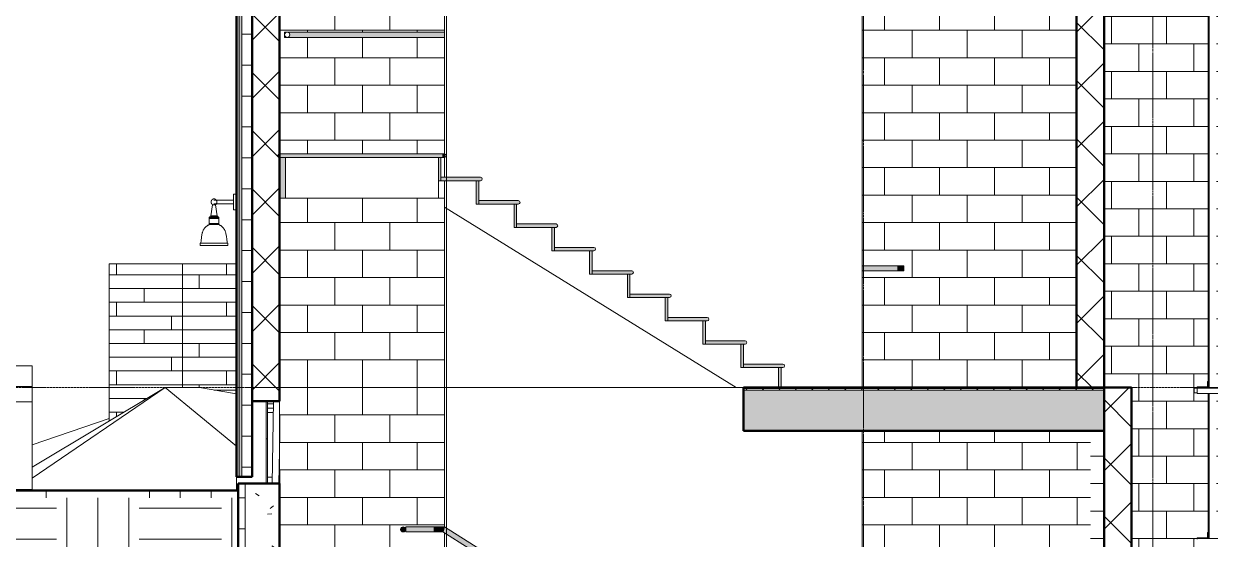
# Model space of a CAD drawing. Header units: inches. Extents: x 9661 to 15313, y -337 to 660.
# Drawn here: x 13226.1 to 13571.5, y -44.2 to 105.9 of the extents above; entities that cross this region are included whole.
import ezdxf

# ---------------------------------------------------------------- set-up
doc = ezdxf.new("R2010")
doc.units = ezdxf.units.IN
doc.header["$MEASUREMENT"] = 0
doc.linetypes.add('Dash Dot 3_16_', pattern=[0.3125, 0.1875, -0.0625, 0, -0.0625])
doc.linetypes.add('Grid Line 1_2_', pattern=[0.875, 0.5, -0.125, 0.125, -0.125])
for name, color, linetype, lineweight in [('0-4', 130, 'Continuous', 5), ('0-6', 250, 'Continuous', 50), ('A-ANNO-SYMB-1', 150, 'Dash Dot 3_16_', 9), ('A-DOOR-6', 135, 'Continuous', 13), ('A-FLOR-1', 135, 'Continuous', 13), ('A-FLOR-6', 31, 'Continuous', 5), ('A-FLOR-7', 250, 'Continuous', 50), ('A-FLOR-HRAL-1', 9, 'Continuous', 9), ('A-FLOR-HRAL-2', 7, 'Continuous', 9), ('A-FLOR-LEVL-1', 51, 'Grid Line 1_2_', 9), ('A-FLOR-MCUT-1', 10, 'Continuous', 13), ('A-FLOR-PATT-2', 55, 'Continuous', 9), ('A-GENM-1', 55, 'Continuous', 9), ('A-WALL', 113, 'Continuous', 13), ('A-WALL-2', 135, 'Continuous', 13), ('A-WALL-4', 8, 'Continuous', 5), ('A-WALL-6', 31, 'Continuous', 5), ('A-WALL-8', 113, 'Continuous', 50), ('A-WALL-9', 250, 'Continuous', 50), ('A-WALL-PATT-3', 45, 'Continuous', 9), ('A-WALL-PATT-4', 55, 'Continuous', 9), ('A-WALL-PATT-5', 111, 'Continuous', 9), ('C-TOPO', 7, 'Continuous', 9), ('C-TOPO-1', 7, 'Continuous', 50), ('C-TOPO-2', 55, 'Continuous', 9), ('E-LITE-EQPM-1', 55, 'Continuous', 9), ('G-ANNO-SYMB-1', 111, 'Continuous', 9), ('I-WALL-2', 135, 'Continuous', 13), ('S-FNDN-5', 32, 'Continuous', 50), ('S-STRS-2', 31, 'Continuous', 5), ('S-STRS-3', 7, 'Continuous', 9)]:
    doc.layers.add(name, color=color, linetype=linetype, lineweight=lineweight)
pattern_1 = [(45, (-3012.324, 138.832), (-8.48528, 8.48528), []), (135, (-3012.324, 138.832), (-8.48528, -8.48528), [])]
pattern_2 = [(0, (13253.1676, 0.8), (0, 4), []), (90, (13253.168, 0.8), (-8, 8), [4, -28]), (90, (13269.168, 4.8), (-8, 8), [4, -28])]
pattern_3 = [(0, (14107.568, 138.832), (0, 9), []), (90, (14107.568, 138.832), (-9, 6e-16), [])]

# ---------------------------------------------------------------- blocks, each defined once
blk = doc.blocks.new('CTR  - Topography_rvt-2-BUILDING SECTION - NORTH_SOUTH AT ELEVATOR AND COURTYARD - LOOKING EAST')
at = {"layer": 'C-TOPO'}
h = blk.add_hatch(dxfattribs=at)
h.set_pattern_fill('FP_49', color=256, style=0, pattern_type=2)
h.set_pattern_definition([(0, (-3012.324, 138.832), (24, 24), [24, -24]), (0, (-3012.324, 147.832), (24, 24), [24, -24]), (0, (-3012.324, 156.832), (24, 24), [24, -24]), (90, (-3009.324, 159.832), (-24, 24), [24, -24]), (90, (-3000.324, 159.832), (-24, 24), [24, -24]), (90, (-2991.324, 159.832), (-24, 24), [24, -24])])
h.paths.add_polyline_path([(-3825.32, -206.55), (-3825.32, -170), (-3837.32, -170), (-3837.32, -158), (-3831.32, -158), (-3831.32, -30), (-4004.23, -30), (-4004.23, -206.55), (-3827.09, -206.55)], flags=0)
at = {"layer": 'C-TOPO-1'}
for p, q in [((-3890.65, -30), (-3909.99, -30)), ((-3884.71, -30), (-3890.65, -30)), ((-3880.85, -30), (-3884.71, -30)), ((-3831.32, -30), (-3880.85, -30))]:
    blk.add_line(p, q, dxfattribs=at)
at = {"layer": 'C-TOPO-2'}
for p, q in [((-3891.31, -26.38), (-3852.62, 0)), ((-3852.62, 0), (-3891.3, -23.16)), ((-3842.65, 0), (-3852.62, 0)), ((-3831.82, -17.1), (-3852.62, 0)), ((-3842.73, 0), (-3842.65, 0)), ((-3842.65, 0), (-3842.72, -0.04)), ((-3831.82, -1.88), (-3842.65, 0)), ((-3891.31, -16.7), (-3868.85, -8.99)), ((-3890.65, -30), (-3909.99, -30)), ((-3884.71, -30), (-3890.65, -30)), ((-3880.85, -30), (-3884.71, -30)), ((-3880.85, -30), (-3831.32, -30))]:
    blk.add_line(p, q, dxfattribs=at)
blk = doc.blocks.new('Railing - Railing-2233720-BUILDING SECTION - NORTH_SOUTH AT ELEVATOR AND COURTYARD - LOOKING EAST')
at = {"layer": 'A-FLOR-HRAL-1'}
h = blk.add_hatch(color=256, dxfattribs=at)
h.paths.add_polyline_path([(-3817.07, 103.43), (-3817.82, 103.41), (-3817.78, 102.92), (-3817.72, 103.06), (-3817.6, 103.21), (-3817.45, 103.33), (-3817.27, 103.41)], flags=0)
h.paths.add_polyline_path([(-3816.32, 102.68), (-3771.32, 102.68), (-3771.32, 103.43), (-3816.88, 103.41), (-3816.7, 103.33), (-3816.54, 103.21), (-3816.37, 102.92), (-3816.35, 102.88), (-3816.32, 102.69)], flags=0)
h = blk.add_hatch(color=256, dxfattribs=at)
h.paths.add_polyline_path([(-3817.07, 101.93), (-3771.32, 101.96), (-3771.32, 102.68), (-3816.32, 102.68), (-3816.35, 102.49), (-3816.42, 102.31), (-3816.54, 102.15), (-3816.7, 102.03), (-3816.88, 101.96), (-3817.07, 101.93)], flags=0)
h.paths.add_polyline_path([(-3817.07, 101.93), (-3817.08, 101.93), (-3817.72, 101.93)], flags=0)
h.paths.add_polyline_path([(-3817.82, 101.93), (-3817.27, 101.96), (-3817.45, 102.04), (-3817.6, 102.15), (-3817.72, 102.31), (-3817.8, 102.49), (-3817.82, 102.49), (-3817.82, 101.96)], flags=0)
at = {"layer": 'A-FLOR-HRAL-2'}
for p, q in [((-3771.32, 103.43), (-3817.82, 103.43)), ((-3817.82, 102.68), (-3817.82, 103.43)), ((-3817.82, 101.93), (-3817.82, 102.68)), ((-3817.82, 101.93), (-3771.32, 101.93))]:
    blk.add_line(p, q, dxfattribs=at)
for start, end in [(360, 180), (180, 360)]:
    blk.add_arc((-3817.07, 102.68), 0.75, start, end, dxfattribs=at)
blk = doc.blocks.new('Railing - Railing-2233727-BUILDING SECTION - NORTH_SOUTH AT ELEVATOR AND COURTYARD - LOOKING EAST')
at = {"layer": 'A-FLOR-HRAL-1'}
for points in [[(-3648.88, 34.68), (-3639.32, 34.68), (-3639.32, 35.43), (-3649.7, 35.41), (-3649.7, 34.68)], [(-3649.7, 33.93), (-3639.32, 33.96), (-3639.32, 34.68), (-3649.7, 34.68), (-3649.7, 33.93)], [(-3773.57, -42.07), (-3773.23, -41.98), (-3773.07, -41.87), (-3772.94, -41.72), (-3772.86, -41.54), (-3772.83, -41.35), (-3772.85, -41.15), (-3772.91, -40.97), (-3773.02, -40.81), (-3773.17, -40.69), (-3773.35, -40.61), (-3773.54, -40.57), (-3773.73, -40.59), (-3773.92, -40.66), (-3773.99, -40.7), (-3774.13, -40.83), (-3774.24, -40.99), (-3774.31, -41.18), (-3774.32, -41.37), (-3774.28, -41.56), (-3774.19, -41.73), (-3774.06, -41.88), (-3773.8, -42.03), (-3773.61, -42.06)], [(-3771.69, -41.32), (-3771.54, -41.32), (-3771.35, -40.57), (-3772.82, -40.6), (-3772.82, -41.32), (-3771.73, -41.32)], [(-3772.82, -42.07), (-3771.75, -42.04), (-3771.54, -41.32), (-3772.82, -41.35), (-3772.82, -42.06)], [(-3651.07, -117.87), (-3651.07, -116.98), (-3771.54, -41.32), (-3771.73, -42.08), (-3651.12, -117.84)], [(-3651.07, -116.98), (-3651.07, -116.1), (-3771.33, -40.59), (-3771.54, -41.32), (-3651.14, -116.94)], [(-3650.32, -118.07), (-3650.13, -118.04), (-3649.82, -117.87), (-3649.7, -117.72), (-3649.67, -117.69), (-3649.6, -117.51), (-3649.57, -117.32), (-3649.6, -117.12), (-3649.7, -116.91), (-3649.84, -116.75), (-3649.95, -116.67), (-3650.13, -116.59), (-3650.32, -116.57), (-3650.52, -116.59), (-3650.81, -116.75), (-3650.91, -116.86), (-3650.99, -116.98), (-3651.06, -117.21), (-3651.06, -117.43), (-3650.99, -117.66), (-3650.93, -117.75), (-3650.83, -117.87), (-3650.7, -117.97), (-3650.52, -118.04)]]:
    blk.add_hatch(color=256, dxfattribs=at).paths.add_polyline_path(points, flags=0)
h = blk.add_hatch(color=256, dxfattribs=at)
h.paths.add_polyline_path([(-3774.32, -41.32), (-3774.24, -40.99), (-3774.13, -40.83), (-3773.99, -40.7), (-3773.81, -40.61), (-3773.61, -40.57), (-3773.83, -40.57), (-3774.32, -40.59), (-3774.32, -41.18)], flags=0)
h.paths.add_polyline_path([(-3772.82, -41.32), (-3772.82, -40.57), (-3773.35, -40.61), (-3773.11, -40.74), (-3772.98, -40.87), (-3772.88, -41.04), (-3772.84, -41.23)], flags=0)
h = blk.add_hatch(color=256, dxfattribs=at)
h.paths.add_polyline_path([(-3773.57, -42.07), (-3772.82, -42.04), (-3772.86, -41.54), (-3773, -41.78), (-3773.14, -41.92), (-3773.33, -42.02), (-3773.53, -42.06)], flags=0)
h.paths.add_polyline_path([(-3773.57, -42.07), (-3773.9, -41.99), (-3774.06, -41.88), (-3774.19, -41.73), (-3774.28, -41.56), (-3774.32, -41.37), (-3774.32, -41.61), (-3774.32, -42.07), (-3773.73, -42.07)], flags=0)
at = {"layer": 'A-FLOR-HRAL-2'}
for p, q in [((-3639.32, 35.43), (-3649.7, 35.43)), ((-3639.32, 35.43), (-3639.32, 34.68)), ((-3639.32, 34.68), (-3639.32, 33.93)), ((-3649.7, 33.93), (-3639.32, 33.93)), ((-3772.82, -40.57), (-3774.32, -40.57)), ((-3774.32, -41.32), (-3774.32, -40.57)), ((-3774.32, -42.07), (-3774.32, -41.32)), ((-3771.32, -40.57), (-3772.82, -40.57)), ((-3772.82, -41.32), (-3772.82, -40.57)), ((-3772.82, -42.07), (-3772.82, -41.32)), ((-3651.07, -116.1), (-3771.32, -40.57)), ((-3774.32, -42.07), (-3772.82, -42.07)), ((-3772.82, -42.07), (-3771.76, -42.07)), ((-3771.76, -42.07), (-3651.07, -117.87))]:
    blk.add_line(p, q, dxfattribs=at)
at = {"layer": 'A-FLOR-HRAL-2', "flags": 128}
for points in [[(-3651.07, -116.1), (-3651.07, -116.13), (-3651.07, -116.21), (-3651.07, -116.35), (-3651.07, -116.54), (-3651.07, -116.75), (-3651.07, -116.98)], [(-3651.07, -116.98), (-3651.07, -117.21), (-3651.07, -117.42), (-3651.07, -117.61), (-3651.07, -117.75), (-3651.07, -117.84), (-3651.07, -117.87)]]:
    blk.add_lwpolyline(points, dxfattribs=at)
at = {"layer": 'A-FLOR-HRAL-2'}
for centre, start, end in [((-3773.57, -41.32), 0, 180), ((-3773.57, -41.32), 180, 0), ((-3650.32, -117.32), 0, 180), ((-3650.32, -117.32), 180, 0)]:
    blk.add_arc(centre, 0.75, start, end, dxfattribs=at)
blk.add_open_spline([(-3771.54, -41.32), (-3771.56, -41.38), (-3771.6, -41.51), (-3771.65, -41.7), (-3771.69, -41.85), (-3771.73, -41.97), (-3771.75, -42.05), (-3771.76, -42.07), (-3771.76, -42.07)], degree=3, dxfattribs=at)
blk.add_open_spline([(-3771.32, -40.57), (-3771.32, -40.57), (-3771.34, -40.62), (-3771.39, -40.78), (-3771.43, -40.94), (-3771.48, -41.12), (-3771.52, -41.25), (-3771.54, -41.32)], degree=3, knots=[0.5, 0.5, 0.5, 0.5, 0.6666667, 0.75, 0.8333333, 0.9166667, 1, 1, 1, 1], dxfattribs=at)
blk = doc.blocks.new('Railing - Railing-2233728-BUILDING SECTION - NORTH_SOUTH AT ELEVATOR AND COURTYARD - LOOKING EAST')
at = {"layer": 'A-FLOR-HRAL-1'}
for points in [[(-3637.57, 34.68), (-3637.57, 35.43), (-3639.32, 35.4), (-3639.32, 34.68)], [(-3637.67, 33.93), (-3637.57, 33.96), (-3637.57, 34.68), (-3639.32, 34.66), (-3639.32, 33.93), (-3638.07, 33.93)], [(-3783.32, -42.07), (-3783.13, -42.04), (-3782.95, -41.97), (-3782.79, -41.85), (-3782.67, -41.69), (-3782.6, -41.51), (-3782.57, -41.32), (-3782.6, -41.12), (-3782.67, -40.94), (-3782.79, -40.79), (-3782.95, -40.67), (-3783.13, -40.59), (-3783.32, -40.57), (-3783.52, -40.59), (-3783.7, -40.67), (-3783.85, -40.79), (-3783.97, -40.94), (-3784.05, -41.12), (-3784.07, -41.32), (-3784.05, -41.51), (-3783.97, -41.69), (-3783.85, -41.85), (-3783.7, -41.97), (-3783.52, -42.04)], [(-3774.32, -41.32), (-3774.32, -40.57), (-3782.57, -40.59), (-3782.57, -41.32), (-3774.57, -41.32)], [(-3774.32, -42.07), (-3774.32, -41.32), (-3782.57, -41.32), (-3782.57, -42.07), (-3774.57, -42.07)]]:
    blk.add_hatch(color=256, dxfattribs=at).paths.add_polyline_path(points, flags=0)
at = {"layer": 'A-FLOR-HRAL-2'}
for p, q in [((-3637.57, 35.43), (-3639.32, 35.43)), ((-3637.57, 35.43), (-3637.57, 34.68)), ((-3637.57, 34.68), (-3637.57, 33.93)), ((-3639.32, 33.93), (-3637.57, 33.93)), ((-3774.32, -40.57), (-3782.57, -40.57)), ((-3782.57, -41.32), (-3782.57, -40.57)), ((-3782.57, -42.07), (-3782.57, -41.32)), ((-3782.57, -42.07), (-3774.32, -42.07))]:
    blk.add_line(p, q, dxfattribs=at)
for start, end in [(0, 180), (180, 0)]:
    blk.add_arc((-3783.32, -41.32), 0.75, start, end, dxfattribs=at)
blk = doc.blocks.new('Otis_G2S_072320191620 - Otis_G2S_072320191620-2295120-BUILDING SECTION - NORTH_SOUTH AT ELEVATOR AND COURTYARD - LOOKING EAST')
at = {"layer": 'A-GENM-1'}
for p, q in [((-3549.06, 0), (-3549.06, 134.23)), ((-3548.75, 0), (-3548.75, 134.23)), ((-3553.1, 0), (-3552.22, 0)), ((-3553.1, -0.2), (-3553.1, 0)), ((-3552.22, 0.2), (-3549.07, 0.2)), ((-3552.22, 0), (-3552.22, 0.2)), ((-3552.22, 0), (-3517.45, 0)), ((-3552.22, -0.2), (-3552.22, 0)), ((-3549.07, 0), (-3552.22, 0)), ((-3549.26, 1.77), (-3549.07, 1.77)), ((-3549.26, 0.2), (-3549.26, 1.77)), ((-3549.07, 0.2), (-3549.26, 0.2)), ((-3549.07, 1.77), (-3549.07, 0.2)), ((-3549.07, 0.2), (-3549.07, 0)), ((-3553.1, -0.2), (-3553.1, -1.57)), ((-3552.22, -0.2), (-3553.1, -0.2)), ((-3552.22, -1.57), (-3553.1, -1.57)), ((-3552.22, -0.2), (-3517.45, -0.2)), ((-3552.22, -1.77), (-3552.22, -0.2)), ((-3517.45, -0.2), (-3552.22, -0.2)), ((-3517.45, -1.77), (-3552.22, -1.77)), ((-3549.06, -44), (-3549.06, -1.77)), ((-3548.75, -44), (-3548.75, -1.77)), ((-3553.1, -44), (-3552.22, -44)), ((-3553.1, -44.2), (-3553.1, -44)), ((-3552.22, -43.8), (-3549.07, -43.8)), ((-3552.22, -44), (-3552.22, -43.8)), ((-3552.22, -44), (-3517.45, -44)), ((-3552.22, -44.2), (-3552.22, -44)), ((-3549.07, -44), (-3552.22, -44)), ((-3549.26, -42.23), (-3549.07, -42.23)), ((-3549.26, -43.8), (-3549.26, -42.23)), ((-3549.07, -43.8), (-3549.26, -43.8)), ((-3549.07, -42.23), (-3549.07, -43.8)), ((-3549.07, -43.8), (-3549.07, -44))]:
    blk.add_line(p, q, dxfattribs=at)
blk = doc.blocks.new('CTR - 1st Phase -Stairs _ Elevators_rvt-2-BUILDING SECTION - NORTH_SOUTH AT ELEVATOR AND COURTYARD - LOOKING EAST')
at = {"layer": 'A-FLOR-6'}
blk.add_hatch(color=256, dxfattribs=at).paths.add_polyline_path([(-3636.31, -12.63), (-3579.32, -12.63), (-3579.34, -0.75), (-3684.32, -0.75), (-3684.32, -12.63), (-3649.7, -12.63)], flags=0)
at = {"layer": 'A-FLOR-PATT-2'}
h = blk.add_hatch(dxfattribs=at)
h.set_pattern_fill('FP_42', color=256, style=0, pattern_type=2)
h.set_pattern_definition([(0, (-3012.324, 138.832), (0, 4.798), []), (315, (-3012.324, 138.832), (4.798427, 0), [6.786, -6.786]), (45, (-3012.324, 138.832), (4.798427, 0), [6.786, -6.786])])
h.paths.add_polyline_path([(-3602.79, -0.75), (-3579.32, -0.75), (-3579.32, 0), (-3684.32, 0), (-3684.32, -0.75), (-3636.31, -0.75)], flags=0)
at = {"layer": 'A-WALL-PATT-3'}
h = blk.add_hatch(dxfattribs=at)
h.set_pattern_fill('FP_70', color=256, style=0, pattern_type=2)
h.set_pattern_definition(pattern_1)
h.paths.add_polyline_path([(-3819.32, -4), (-3819.32, 374), (-3827.32, 374), (-3827.32, -4), (-3820.66, -4)], flags=0)
h = blk.add_hatch(dxfattribs=at)
h.set_pattern_fill('FP_70', color=256, style=0, pattern_type=2)
h.set_pattern_definition(pattern_1)
h.paths.add_polyline_path([(-3583.32, 0), (-3579.32, 0), (-3579.32, 376), (-3587.32, 376), (-3587.32, 0)], flags=0)
h = blk.add_hatch(dxfattribs=at)
h.set_pattern_fill('FP_70', color=256, style=0, pattern_type=2)
h.set_pattern_definition(pattern_1)
h.paths.add_polyline_path([(-3579.32, -168), (-3571.32, -168), (-3571.32, 0), (-3579.32, 0), (-3579.32, -166.01)], flags=0)
at = {"layer": 'A-WALL-PATT-4'}
h = blk.add_hatch(dxfattribs=at)
h.set_pattern_fill('FP_71', color=256, style=0, pattern_type=2)
h.set_pattern_definition([(0, (-3481.324, -188), (0, 8), []), (90, (-3481.324, -188), (-8, 8), [8, -8])])
h.paths.add_polyline_path([(-3579.32, -152), (-3579.32, -12.63), (-3583.32, -12.63), (-3583.32, -152)], flags=0)
h.paths.add_polyline_path([(-3571.32, -152), (-3549.06, -152), (-3549.06, -45.77), (-3552.22, -45.77), (-3552.22, -45.57), (-3553.1, -45.57), (-3553.1, -44), (-3552.22, -44), (-3552.22, -43.8), (-3549.26, -43.8), (-3549.26, -42.23), (-3549.07, -42.23), (-3549.06, -1.77), (-3552.22, -1.77), (-3552.22, -1.57), (-3553.1, -1.57), (-3553.1, 0), (-3552.22, 0), (-3552.22, 0.2), (-3549.26, 0.2), (-3549.26, 1.77), (-3549.07, 1.77), (-3549.06, 134.23), (-3552.22, 134.23), (-3552.22, 134.43), (-3553.1, 134.43), (-3553.1, 136), (-3552.22, 136), (-3552.22, 136.2), (-3549.26, 136.2), (-3549.26, 137.77), (-3549.07, 137.77), (-3549.06, 266.23), (-3552.22, 266.23), (-3552.22, 266.43), (-3553.1, 266.43), (-3553.1, 268), (-3552.22, 268), (-3552.22, 268.2), (-3549.26, 268.2), (-3549.26, 269.77), (-3549.07, 269.77), (-3549.06, 373.23), (-3552.22, 373.23), (-3552.22, 373.43), (-3553.1, 373.43), (-3553.1, 375), (-3552.22, 375), (-3552.22, 375.2), (-3549.26, 375.2), (-3549.26, 376.77), (-3549.07, 376.77), (-3549.06, 394), (-3546.62, 394), (-3546.62, 375), (-3517.45, 375), (-3517.45, 394), (-3512.45, 394), (-3512.45, 375), (-3501.82, 375), (-3501.82, 394), (-3499.38, 394), (-3499.38, 376.77), (-3499.19, 376.77), (-3499.19, 375.2), (-3496.23, 375.2), (-3496.23, 375), (-3495.35, 375), (-3495.35, 373.43), (-3496.23, 373.43), (-3496.23, 373.23), (-3499.38, 373.23), (-3499.38, 269.77), (-3499.19, 269.77), (-3499.19, 268.2), (-3496.23, 268.2), (-3496.23, 268), (-3495.35, 268), (-3495.35, 266.43), (-3496.23, 266.43), (-3496.23, 266.23), (-3499.38, 266.23), (-3499.38, 137.77), (-3499.19, 137.77), (-3499.19, 136.2), (-3496.23, 136.2), (-3496.23, 136), (-3495.35, 136), (-3495.35, 134.43), (-3496.23, 134.43), (-3496.23, 134.23), (-3499.38, 134.23), (-3499.38, 1.77), (-3499.19, 1.77), (-3499.19, 0.2), (-3496.23, 0.2), (-3496.23, 0), (-3495.35, 0), (-3495.35, -1.57), (-3496.23, -1.57), (-3496.23, -1.77), (-3499.38, -1.77), (-3499.38, -42.23), (-3499.19, -42.23), (-3499.19, -43.8), (-3496.23, -43.8), (-3496.23, -44), (-3495.35, -44), (-3495.35, -45.57), (-3496.23, -45.57), (-3496.23, -45.77), (-3499.38, -45.77), (-3499.38, -152), (-3487.73, -152), (-3487.73, -68), (-3487.32, -68), (-3487.32, -66.87), (-3486.28, -66.87), (-3486.28, -66), (-3485.32, -66), (-3485.32, -35.02), (-3486.97, -35.02), (-3486.97, -33.96), (-3485.32, -33.96), (-3485.32, -17.06), (-3486.97, -17.06), (-3486.97, -16), (-3485.32, -16), (-3485.32, 0), (-3487.73, 0), (-3487.73, 84), (-3487.32, 84), (-3487.32, 85.13), (-3486.28, 85.13), (-3486.28, 86), (-3485.32, 86), (-3485.32, 136), (-3487.73, 136), (-3487.73, 220), (-3487.32, 220), (-3487.32, 221.13), (-3486.28, 221.13), (-3486.28, 222), (-3485.32, 222), (-3485.32, 268), (-3487.73, 268), (-3487.73, 352), (-3487.32, 352), (-3487.32, 353.13), (-3486.28, 353.13), (-3486.28, 354), (-3485.32, 354), (-3485.32, 452), (-3564.82, 452), (-3579.32, 451.7), (-3579.32, 0), (-3571.32, 0), (-3571.32, -149.82)], flags=0)
h.paths.add_polyline_path([(-3546.62, -152), (-3546, -152), (-3546, -84.62), (-3546.31, -84.62), (-3546.31, -76.98), (-3533.72, -76.98), (-3533.72, -76.44), (-3517.45, -76.44), (-3517.45, -45.77), (-3546.62, -45.77), (-3546.62, -149)], flags=0)
h.paths.add_polyline_path([(-3544.5, -152), (-3543.13, -152), (-3543.13, -108.98), (-3525.65, -108.98), (-3525.65, -84.62), (-3544.5, -84.62), (-3544.5, -148.93)], flags=0)
h.paths.add_polyline_path([(-3503.94, -152), (-3503.94, -84.62), (-3512.45, -84.62), (-3512.45, -108.98), (-3505.3, -108.98), (-3505.3, -152)], flags=0)
h.paths.add_polyline_path([(-3502.44, -152), (-3501.82, -152), (-3501.82, -45.77), (-3512.45, -45.77), (-3512.45, -76.98), (-3502.13, -76.98), (-3502.13, -84.62), (-3502.44, -84.62), (-3502.44, -147.54)], flags=0)
h.paths.add_polyline_path([(-3517.45, -108.98), (-3517.45, -84.62), (-3522.78, -84.62), (-3522.78, -108.98)], flags=0)
h.paths.add_polyline_path([(-3501.82, -44), (-3501.82, -1.77), (-3512.45, -1.77), (-3512.45, -44), (-3502.23, -44)], flags=0)
h.paths.add_polyline_path([(-3546.62, -44), (-3517.45, -44), (-3517.45, -1.77), (-3546.62, -1.77), (-3546.62, -27.04)], flags=0)
h.paths.add_polyline_path([(-3502.23, 0), (-3501.82, 0), (-3501.82, 134.23), (-3512.45, 134.23), (-3512.45, 0)], flags=0)
h.paths.add_polyline_path([(-3517.45, 0), (-3517.45, 134.23), (-3546.62, 134.23), (-3546.62, 0), (-3535.75, 0)], flags=0)
h.paths.add_polyline_path([(-3517.45, 136), (-3517.45, 266.23), (-3546.62, 266.23), (-3546.62, 136), (-3535.75, 136)], flags=0)
h.paths.add_polyline_path([(-3501.82, 136), (-3501.82, 266.23), (-3512.45, 266.23), (-3512.45, 136)], flags=0)
h.paths.add_polyline_path([(-3512.45, 268), (-3501.82, 268), (-3501.82, 373.23), (-3512.45, 373.23), (-3512.45, 343.62)], flags=0)
h.paths.add_polyline_path([(-3536.29, 268), (-3517.45, 268), (-3517.45, 373.23), (-3546.62, 373.23), (-3546.62, 268), (-3537.98, 268)], flags=0)
h.paths.add_polyline_path([(-3527.22, 422), (-3527.22, 422.37), (-3524.41, 422.37), (-3524.41, 426.37), (-3527.22, 426.37), (-3527.22, 426.75), (-3521.22, 426.75), (-3521.22, 426.37), (-3524.03, 426.37), (-3524.03, 422.37), (-3521.22, 422.37), (-3521.22, 422), (-3523.18, 422)], flags=0)
h = blk.add_hatch(dxfattribs=at)
h.set_pattern_fill('FP_73', color=256, style=0, pattern_type=2)
h.set_pattern_definition([(0, (-3835.324, -56), (0, 8), []), (90, (-3835.324, -56), (-8, 8), [8, -8])])
h.paths.add_polyline_path([(-3819.32, 0), (-3771.32, 0), (-3771.32, 55.12), (-3819.32, 55.12), (-3819.32, 22.69)], flags=0)
h.paths.add_polyline_path([(-3602.79, 0), (-3587.32, 0), (-3587.32, 123.38), (-3649.7, 123.38), (-3649.7, 35.43), (-3637.57, 35.41), (-3637.57, 33.93), (-3649.7, 33.93), (-3649.7, 0), (-3636.31, 0)], flags=0)
h.paths.add_polyline_path([(-3771.82, 68), (-3771.32, 68), (-3771.32, 101.93), (-3817.82, 101.96), (-3817.82, 103.43), (-3771.32, 103.43), (-3771.32, 192.6), (-3819.32, 192.6), (-3819.32, 68), (-3771.9, 68)], flags=0)
h.paths.add_polyline_path([(-3587.32, 136), (-3587.32, 255.37), (-3649.7, 255.37), (-3649.7, 136), (-3602.79, 136)], flags=0)
h.paths.add_polyline_path([(-3819.32, 205.47), (-3771.32, 205.47), (-3771.32, 239.41), (-3817.82, 239.43), (-3817.82, 240.91), (-3771.32, 240.91), (-3771.32, 373.37), (-3819.32, 373.37), (-3819.32, 206.08)], flags=0)
h.paths.add_polyline_path([(-3649.7, 268), (-3587.32, 268), (-3587.32, 376), (-3595.32, 376), (-3595.32, 373.37), (-3649.7, 373.37), (-3649.7, 343.62)], flags=0)
h = blk.add_hatch(dxfattribs=at)
h.set_pattern_fill('FP_72', color=256, style=0, pattern_type=2)
h.set_pattern_definition([(0, (-3819.324, -208), (0, 8), []), (90, (-3819.324, -208), (-8, 8), [8, -8])])
h.paths.add_polyline_path([(-3819.32, -158), (-3587.32, -158), (-3587.32, -152), (-3583.32, -152), (-3583.32, -12.63), (-3649.7, -12.63), (-3649.67, -116.94), (-3649.6, -117.12), (-3649.57, -117.32), (-3649.6, -117.51), (-3649.7, -117.77), (-3649.7, -152), (-3771.32, -152), (-3771.32, -88.88), (-3819.32, -88.88), (-3819.32, -114.86)], flags=0)
h.paths.add_polyline_path([(-3782.57, -41.32), (-3782.6, -41.51), (-3782.68, -41.69), (-3782.79, -41.85), (-3782.95, -41.97), (-3783.13, -42.04), (-3783.32, -42.07), (-3783.52, -42.04), (-3783.7, -41.97), (-3783.85, -41.85), (-3783.97, -41.69), (-3784.05, -41.51), (-3784.07, -41.32), (-3784.05, -41.12), (-3783.97, -40.94), (-3783.85, -40.79), (-3783.7, -40.67), (-3783.52, -40.59), (-3783.32, -40.57), (-3783.13, -40.59), (-3782.95, -40.67), (-3782.79, -40.79), (-3782.67, -40.94), (-3782.6, -41.12)], flags=0)
h.paths.add_polyline_path([(-3817.57, -76), (-3771.32, -76), (-3771.35, -42.32), (-3771.76, -42.07), (-3782.57, -42.04), (-3782.57, -40.57), (-3771.32, -40.57), (-3771.32, 0), (-3819.32, 0), (-3819.32, -76)], flags=0)
at = {"layer": 'S-STRS-2'}
for points in [[(-3817.57, 67), (-3771.82, 67), (-3771.82, 68), (-3819.32, 68), (-3819.32, 67)], [(-3819.32, 55.12), (-3817.57, 55.12), (-3817.57, 67), (-3819.32, 67)], [(-3773.07, 60.2), (-3772.32, 60.2), (-3772.32, 67), (-3773.07, 67), (-3773.07, 61.2)], [(-3771.82, 67), (-3771.55, 67.08), (-3771.47, 67.15), (-3771.34, 67.37), (-3771.34, 67.63), (-3771.47, 67.85), (-3771.57, 67.93), (-3771.82, 68), (-3771.82, 67.8)], [(-3760.82, 60.2), (-3760.57, 60.27), (-3760.47, 60.35), (-3760.34, 60.57), (-3760.34, 60.83), (-3760.47, 61.05), (-3760.69, 61.18), (-3760.82, 61.2), (-3772.32, 61.2), (-3772.32, 60.2), (-3762, 60.2)], [(-3762.07, 53.4), (-3761.32, 53.4), (-3761.32, 60.2), (-3762.07, 60.2), (-3762.07, 54.4)], [(-3749.82, 53.4), (-3749.57, 53.47), (-3749.47, 53.55), (-3749.34, 53.77), (-3749.34, 54.03), (-3749.47, 54.25), (-3749.57, 54.33), (-3749.82, 54.4), (-3761.32, 54.4), (-3761.32, 53.4), (-3751.07, 53.4)], [(-3750.32, 46.6), (-3750.32, 53.4), (-3751.07, 53.4), (-3751.07, 46.6)], [(-3738.82, 46.6), (-3738.57, 46.67), (-3738.47, 46.75), (-3738.34, 46.97), (-3738.34, 47.23), (-3738.47, 47.45), (-3738.57, 47.53), (-3738.82, 47.6), (-3750.32, 47.6), (-3750.32, 46.6), (-3740.07, 46.6)], [(-3740.07, 39.8), (-3739.32, 39.8), (-3739.32, 46.6), (-3740.07, 46.6), (-3740.07, 40.8)], [(-3727.82, 39.8), (-3727.57, 39.87), (-3727.47, 39.95), (-3727.34, 40.17), (-3727.34, 40.43), (-3727.47, 40.65), (-3727.57, 40.73), (-3727.82, 40.8), (-3739.32, 40.8), (-3739.32, 39.8), (-3729.07, 39.8)], [(-3728.32, 33), (-3728.32, 39.8), (-3729.07, 39.8), (-3729.07, 33)], [(-3727.82, 33), (-3716.82, 33), (-3716.57, 33.07), (-3716.47, 33.15), (-3716.34, 33.37), (-3716.34, 33.63), (-3716.47, 33.85), (-3716.57, 33.93), (-3716.82, 34), (-3728.32, 34), (-3728.32, 33)], [(-3717.32, 26.2), (-3717.32, 33), (-3718.07, 33), (-3718.07, 26.2)], [(-3714.34, 26.2), (-3705.82, 26.2), (-3705.57, 26.27), (-3705.47, 26.35), (-3705.34, 26.57), (-3705.34, 26.83), (-3705.47, 27.05), (-3705.57, 27.13), (-3705.82, 27.2), (-3717.32, 27.2), (-3717.32, 26.2)], [(-3707.07, 19.4), (-3706.32, 19.4), (-3706.32, 26.2), (-3707.07, 26.2), (-3707.07, 20.4)], [(-3696.07, 19.4), (-3694.82, 19.4), (-3694.57, 19.47), (-3694.47, 19.55), (-3694.34, 19.77), (-3694.34, 20.03), (-3694.47, 20.25), (-3694.57, 20.33), (-3694.96, 20.4), (-3706.32, 20.4), (-3706.32, 19.4), (-3699.61, 19.4)], [(-3696.07, 12.6), (-3695.32, 12.6), (-3695.32, 19.4), (-3696.07, 19.4), (-3696.07, 13.6)], [(-3695.32, 12.6), (-3683.82, 12.6), (-3683.57, 12.67), (-3683.47, 12.75), (-3683.34, 12.97), (-3683.34, 13.23), (-3683.47, 13.45), (-3683.57, 13.53), (-3683.82, 13.6), (-3695.32, 13.6)], [(-3685.07, 5.8), (-3684.32, 5.8), (-3684.32, 12.6), (-3685.07, 12.6), (-3685.07, 6.8)], [(-3684.32, 5.8), (-3672.82, 5.8), (-3672.57, 5.87), (-3672.47, 5.95), (-3672.34, 6.17), (-3672.34, 6.43), (-3672.47, 6.65), (-3672.57, 6.73), (-3672.82, 6.8), (-3684.32, 6.8)], [(-3674.07, 0), (-3673.32, 0), (-3673.32, 5.8), (-3674.07, 5.8)]]:
    blk.add_hatch(color=256, dxfattribs=at).paths.add_polyline_path(points, flags=0)
at = {"layer": 'A-FLOR-7'}
for p, q in [((-3684.32, -12.63), (-3684.32, 0)), ((-3579.32, -12.63), (-3579.32, 0)), ((-3684.32, 0), (-3579.32, 0)), ((-3579.32, -12.63), (-3684.32, -12.63))]:
    blk.add_line(p, q, dxfattribs=at)
at = {"layer": 'A-FLOR-MCUT-1'}
blk.add_line((-3579.32, -0.75), (-3684.32, -0.75), dxfattribs=at)
at = {"layer": 'A-WALL-2'}
blk.add_line((-3819.32, -4), (-3819.32, -28), dxfattribs=at)
at = {"layer": 'A-WALL-9'}
for p, q in [((-3827.32, 376), (-3827.32, -4)), ((-3819.32, -4), (-3819.32, 376)), ((-3587.32, 0), (-3587.32, 376)), ((-3579.32, 376), (-3579.32, 0)), ((-3587.32, 0), (-3579.32, 0)), ((-3579.32, -168), (-3579.32, 0)), ((-3579.32, 0), (-3571.32, 0)), ((-3571.32, 0), (-3571.32, -168)), ((-3819.32, -4), (-3827.32, -4))]:
    blk.add_line(p, q, dxfattribs=at)
at = {"layer": 'I-WALL-2'}
for p, q in [((-3771.32, 189.77), (-3771.32, 61.2)), ((-3649.7, 0), (-3649.7, 123.38)), ((-3771.32, 52.51), (-3771.32, 0)), ((-3686.39, 0), (-3771.32, 0)), ((-3771.32, 0), (-3771.32, -40.57)), ((-3771.32, 0), (-3686.39, 0)), ((-3649.7, -116.92), (-3649.7, -12.63)), ((-3771.32, -42.34), (-3771.32, -82.91))]:
    blk.add_line(p, q, dxfattribs=at)
at = {"layer": 'S-STRS-3'}
for p, q in [((-3771.82, 68), (-3819.32, 68)), ((-3819.32, 68), (-3819.32, 67)), ((-3819.32, 68), (-3819.32, 67)), ((-3819.32, 67), (-3817.57, 67)), ((-3819.32, 67), (-3819.32, 55.12)), ((-3819.32, 67), (-3771.82, 67)), ((-3817.57, 67), (-3817.57, 55.12)), ((-3773.07, 60.2), (-3773.07, 67)), ((-3772.32, 67), (-3773.07, 67)), ((-3772.32, 67), (-3772.32, 60.2)), ((-3771.82, 68), (-3771.32, 68)), ((-3771.82, 68), (-3771.82, 67)), ((-3771.82, 68), (-3771.82, 67)), ((-3771.82, 67), (-3771.32, 67)), ((-3771.32, 67), (-3771.82, 67)), ((-3771.32, 67), (-3771.32, 68)), ((-3771.32, 68), (-3771.32, 67)), ((-3771.32, 67), (-3771.32, 61.2)), ((-3773.07, 55.12), (-3773.07, 60.2)), ((-3772.32, 60.2), (-3773.07, 60.2)), ((-3772.32, 61.2), (-3760.82, 61.2)), ((-3772.32, 61.2), (-3772.32, 60.2)), ((-3772.32, 60.2), (-3760.82, 60.2)), ((-3771.32, 60.2), (-3771.32, 55.12)), ((-3771.32, 60.2), (-3771.32, 52.51)), ((-3762.07, 53.4), (-3762.07, 60.2)), ((-3761.32, 60.2), (-3762.07, 60.2)), ((-3761.32, 60.2), (-3761.32, 53.4)), ((-3817.57, 55.12), (-3819.32, 55.12)), ((-3817.57, 55.12), (-3773.07, 55.12)), ((-3771.32, 55.12), (-3773.07, 55.12)), ((-3686.39, 0), (-3771.32, 52.51)), ((-3761.32, 53.4), (-3762.07, 53.4)), ((-3761.32, 54.4), (-3749.82, 54.4)), ((-3761.32, 54.4), (-3761.32, 53.4)), ((-3761.32, 53.4), (-3749.82, 53.4)), ((-3751.07, 46.6), (-3751.07, 53.4)), ((-3750.32, 53.4), (-3751.07, 53.4)), ((-3750.32, 53.4), (-3750.32, 46.6)), ((-3750.32, 46.6), (-3751.07, 46.6)), ((-3750.32, 47.6), (-3738.82, 47.6)), ((-3750.32, 47.6), (-3750.32, 46.6)), ((-3750.32, 46.6), (-3738.82, 46.6)), ((-3740.07, 39.8), (-3740.07, 46.6)), ((-3739.32, 46.6), (-3740.07, 46.6)), ((-3739.32, 46.6), (-3739.32, 39.8)), ((-3739.32, 39.8), (-3740.07, 39.8)), ((-3739.32, 40.8), (-3727.82, 40.8)), ((-3739.32, 40.8), (-3739.32, 39.8)), ((-3739.32, 39.8), (-3727.82, 39.8)), ((-3729.07, 33), (-3729.07, 39.8)), ((-3728.32, 39.8), (-3729.07, 39.8)), ((-3728.32, 39.8), (-3728.32, 33)), ((-3728.32, 33), (-3729.07, 33)), ((-3728.32, 34), (-3716.82, 34)), ((-3728.32, 34), (-3728.32, 33)), ((-3728.32, 33), (-3716.82, 33)), ((-3718.07, 26.2), (-3718.07, 33)), ((-3717.32, 33), (-3718.07, 33)), ((-3717.32, 33), (-3717.32, 26.2)), ((-3717.32, 26.2), (-3718.07, 26.2)), ((-3717.32, 27.2), (-3705.82, 27.2)), ((-3717.32, 27.2), (-3717.32, 26.2)), ((-3717.32, 26.2), (-3705.82, 26.2)), ((-3707.07, 19.4), (-3707.07, 26.2)), ((-3706.32, 26.2), (-3707.07, 26.2)), ((-3706.32, 26.2), (-3706.32, 19.4)), ((-3706.32, 19.4), (-3707.07, 19.4)), ((-3706.32, 20.4), (-3694.82, 20.4)), ((-3706.32, 20.4), (-3706.32, 19.4)), ((-3706.32, 19.4), (-3694.82, 19.4)), ((-3696.07, 12.6), (-3696.07, 19.4)), ((-3695.32, 19.4), (-3696.07, 19.4)), ((-3695.32, 19.4), (-3695.32, 12.6)), ((-3695.32, 12.6), (-3696.07, 12.6)), ((-3695.32, 13.6), (-3683.82, 13.6)), ((-3695.32, 13.6), (-3695.32, 12.6)), ((-3695.32, 12.6), (-3683.82, 12.6)), ((-3685.07, 5.8), (-3685.07, 12.6)), ((-3684.32, 12.6), (-3685.07, 12.6)), ((-3684.32, 12.6), (-3684.32, 5.8)), ((-3684.32, 5.8), (-3685.07, 5.8)), ((-3684.32, 6.8), (-3672.82, 6.8)), ((-3684.32, 6.8), (-3684.32, 5.8)), ((-3684.32, 5.8), (-3672.82, 5.8)), ((-3674.07, 0), (-3674.07, 5.8)), ((-3673.32, 5.8), (-3674.07, 5.8)), ((-3673.32, 5.8), (-3673.32, 0)), ((-3684.32, 0), (-3686.39, 0)), ((-3673.32, 0), (-3674.07, 0))]:
    blk.add_line(p, q, dxfattribs=at)
for centre, start, end in [((-3819.32, 67.5), 90, 270), ((-3771.82, 67.5), 270, 90), ((-3771.32, 67.5), 270, 90), ((-3760.82, 60.7), 270, 90), ((-3749.82, 53.9), 270, 90), ((-3738.82, 47.1), 270, 90), ((-3727.82, 40.3), 270, 90), ((-3716.82, 33.5), 270, 90), ((-3705.82, 26.7), 270, 90), ((-3694.82, 19.9), 270, 90), ((-3683.82, 13.1), 270, 90), ((-3672.82, 6.3), 270, 90)]:
    blk.add_arc(centre, 0.5, start, end, dxfattribs=at)
at = {"layer": '0-6'}
for name in ['Otis_G2S_072320191620 - Otis_G2S_072320191620-2295120-BUILDING SECTION - NORTH_SOUTH AT ELEVATOR AND COURTYARD - LOOKING EAST', 'Railing - Railing-2233720-BUILDING SECTION - NORTH_SOUTH AT ELEVATOR AND COURTYARD - LOOKING EAST', 'Railing - Railing-2233728-BUILDING SECTION - NORTH_SOUTH AT ELEVATOR AND COURTYARD - LOOKING EAST', 'Railing - Railing-2233727-BUILDING SECTION - NORTH_SOUTH AT ELEVATOR AND COURTYARD - LOOKING EAST']:
    blk.add_blockref(name, (0, 0), dxfattribs=at)
blk = doc.blocks.new('Door-Sectional_Model3502_Comcl_Amarr - ramp garage door-2444125-BUILDING SECTION - NORTH_SOUTH AT ELEVATOR AND COURTYARD - LOOKING EAST')
at = {"layer": 'A-DOOR-6'}
for p, q in [((-3822.85, -4.75), (-3822.85, -4)), ((-3822.85, -4.75), (-3821.12, -4.75)), ((-3822.85, -6), (-3822.85, -4.75)), ((-3822.85, -4.75), (-3821.12, -4.75)), ((-3822.85, -6), (-3821.14, -6)), ((-3822.85, -7.25), (-3822.85, -6)), ((-3822.85, -6), (-3821.14, -6)), ((-3821.11, -4), (-3821.47, -28)), ((-3822.85, -26.12), (-3822.85, -7.25)), ((-3822.85, -7.25), (-3821.16, -7.25)), ((-3821.16, -7.25), (-3822.85, -7.25)), ((-3819.47, -28), (-3819.32, -18.46)), ((-3822.85, -26.12), (-3821.44, -26.12)), ((-3822.85, -28), (-3822.85, -26.12)), ((-3822.85, -26.12), (-3821.44, -26.12))]:
    blk.add_line(p, q, dxfattribs=at)
blk = doc.blocks.new('Pathway_Cooper_McGraw-Edison _BSC-BRC_Round - Pathway_Cooper_McGraw-Edison _BSC-BRC_Round-2028611-BUILDING SECTION - NORTH_SOUTH AT ELEVATOR AND COURTYARD - LOOKING EAST')
at = {"layer": 'E-LITE-EQPM-1'}
for p, q in [((-3997.72, 6.28), (-3997.72, 0.28)), ((-3997.72, 6.28), (-3989.72, 6.28)), ((-3989.72, 0.28), (-3989.72, 6.28)), ((-3989.72, 0.28), (-3997.72, 0.28)), ((-3997.72, 0.28), (-3997.72, -4.22)), ((-3997.72, 0.28), (-3989.72, 0.28)), ((-3989.72, -4.22), (-3989.72, 0.28)), ((-3989.72, -4.22), (-3997.72, -4.22)), ((-3997.72, -4.22), (-3997.72, -29.72)), ((-3997.72, -4.22), (-3989.72, -4.22)), ((-3989.72, -29.72), (-3989.72, -4.22)), ((-3989.72, -29.72), (-3997.72, -29.72))]:
    blk.add_line(p, q, dxfattribs=at)
blk = doc.blocks.new('VISA-OW2400-02-SASS - OW2400-L30K-MVOLT-V58-BUILDING SECTION - NORTH_SOUTH AT ELEVATOR AND COURTYARD - LOOKING EAST')
at = {"layer": 'E-LITE-EQPM-1'}
for p, q in [((-3831.89, 56.25), (-3832.69, 56.25)), ((-3832.69, 54), (-3832.69, 56.25)), ((-3831.89, 56.25), (-3831.89, 54)), ((-3838.8, 53.22), (-3839.33, 49.93)), ((-3837.96, 53.22), (-3838.8, 53.22)), ((-3832.69, 54.5), (-3838.45, 54.5)), ((-3838.45, 53.5), (-3832.69, 53.5)), ((-3837.44, 49.93), (-3837.96, 53.22)), ((-3832.69, 51.75), (-3832.69, 54)), ((-3831.89, 54), (-3831.89, 51.75)), ((-3839.83, 49.54), (-3839.83, 49.29)), ((-3836.93, 49.54), (-3839.83, 49.54)), ((-3839.83, 49.29), (-3839.76, 49.22)), ((-3836.93, 49.29), (-3839.83, 49.29)), ((-3839.76, 49.22), (-3839.76, 47.72)), ((-3837, 49.22), (-3839.76, 49.22)), ((-3839.55, 49.7), (-3839.33, 49.7)), ((-3837.43, 49.7), (-3839.55, 49.7)), ((-3837.44, 49.93), (-3839.33, 49.93)), ((-3837.55, 49.7), (-3837.43, 49.7)), ((-3837.4, 49.7), (-3837.21, 49.7)), ((-3837.21, 49.7), (-3837.4, 49.7)), ((-3837, 49.22), (-3836.93, 49.29)), ((-3837, 47.72), (-3837, 49.22)), ((-3836.93, 49.29), (-3836.93, 49.54)), ((-3832.69, 51.75), (-3831.89, 51.75)), ((-3839.76, 47.72), (-3839.83, 47.66)), ((-3839.83, 47.66), (-3839.83, 47.41)), ((-3836.93, 47.66), (-3839.83, 47.66)), ((-3836.93, 47.41), (-3839.83, 47.41)), ((-3837, 47.72), (-3839.76, 47.72)), ((-3836.93, 47.66), (-3837, 47.72)), ((-3836.93, 47.41), (-3836.93, 47.66)), ((-3842.44, 41.98), (-3842.44, 41.38)), ((-3842.44, 41.98), (-3834.32, 41.98)), ((-3834.32, 41.38), (-3834.32, 41.98)), ((-3834.32, 41.38), (-3842.44, 41.38))]:
    blk.add_line(p, q, dxfattribs=at)
at = {"layer": 'E-LITE-EQPM-1', "flags": 128}
for points in [[(-3838.8, 53.22), (-3838.83, 53.24), (-3838.86, 53.26), (-3838.89, 53.29), (-3838.92, 53.31), (-3838.95, 53.34), (-3838.97, 53.36), (-3839, 53.39), (-3839.02, 53.42), (-3839.05, 53.45), (-3839.07, 53.48), (-3839.09, 53.51), (-3839.11, 53.54), (-3839.13, 53.57), (-3839.14, 53.6), (-3839.16, 53.64), (-3839.17, 53.67), (-3839.18, 53.71), (-3839.19, 53.74), (-3839.2, 53.78), (-3839.21, 53.81), (-3839.22, 53.85), (-3839.22, 53.89), (-3839.23, 53.92), (-3839.23, 53.96), (-3839.23, 54), (-3839.23, 54.03), (-3839.23, 54.07), (-3839.23, 54.11), (-3839.22, 54.14), (-3839.21, 54.18), (-3839.21, 54.22), (-3839.2, 54.25), (-3839.19, 54.29), (-3839.17, 54.32), (-3839.16, 54.36), (-3839.15, 54.39), (-3839.13, 54.42), (-3839.11, 54.46), (-3839.09, 54.49), (-3839.07, 54.52), (-3839.05, 54.55), (-3839.03, 54.58), (-3839.01, 54.61), (-3838.98, 54.63), (-3838.96, 54.66), (-3838.93, 54.68), (-3838.9, 54.71), (-3838.87, 54.73), (-3838.84, 54.75), (-3838.81, 54.77), (-3838.78, 54.79), (-3838.75, 54.81), (-3838.72, 54.83), (-3838.68, 54.84), (-3838.65, 54.86), (-3838.61, 54.87), (-3838.58, 54.88), (-3838.54, 54.89), (-3838.51, 54.9), (-3838.47, 54.91), (-3838.43, 54.91), (-3838.4, 54.92), (-3838.38, 54.92)], [(-3838.38, 54.92), (-3838.34, 54.92), (-3838.31, 54.91), (-3838.27, 54.91), (-3838.23, 54.9), (-3838.2, 54.89), (-3838.16, 54.88), (-3838.13, 54.87), (-3838.09, 54.85), (-3838.06, 54.84), (-3838.03, 54.82), (-3838, 54.8), (-3837.96, 54.78), (-3837.93, 54.76), (-3837.9, 54.74), (-3837.87, 54.72), (-3837.85, 54.7), (-3837.82, 54.67), (-3837.79, 54.65), (-3837.77, 54.62), (-3837.74, 54.59), (-3837.72, 54.56), (-3837.7, 54.53), (-3837.68, 54.5), (-3837.66, 54.47), (-3837.64, 54.44), (-3837.62, 54.41), (-3837.61, 54.37), (-3837.59, 54.34), (-3837.58, 54.3), (-3837.57, 54.27), (-3837.56, 54.23), (-3837.55, 54.2), (-3837.54, 54.16), (-3837.54, 54.12), (-3837.53, 54.09), (-3837.53, 54.05), (-3837.53, 54.01), (-3837.53, 53.98), (-3837.53, 53.94), (-3837.53, 53.9), (-3837.54, 53.87), (-3837.54, 53.83), (-3837.55, 53.79), (-3837.56, 53.76), (-3837.57, 53.72), (-3837.58, 53.69), (-3837.6, 53.65), (-3837.61, 53.62), (-3837.63, 53.59), (-3837.64, 53.55), (-3837.66, 53.52), (-3837.68, 53.49), (-3837.7, 53.46), (-3837.73, 53.43), (-3837.75, 53.4), (-3837.77, 53.38), (-3837.8, 53.35), (-3837.83, 53.32), (-3837.85, 53.3), (-3837.88, 53.28), (-3837.91, 53.25), (-3837.94, 53.23), (-3837.96, 53.22)], [(-3839.83, 49.54), (-3839.82, 49.56), (-3839.81, 49.57), (-3839.79, 49.58), (-3839.78, 49.59), (-3839.77, 49.61), (-3839.75, 49.62), (-3839.74, 49.63), (-3839.72, 49.64), (-3839.71, 49.65), (-3839.69, 49.66), (-3839.67, 49.66), (-3839.66, 49.67), (-3839.64, 49.68), (-3839.62, 49.68), (-3839.61, 49.69), (-3839.59, 49.69), (-3839.57, 49.7), (-3839.55, 49.7), (-3839.55, 49.7)], [(-3839.55, 49.7), (-3839.54, 49.7), (-3839.53, 49.7), (-3839.52, 49.7), (-3839.52, 49.71), (-3839.51, 49.71), (-3839.5, 49.71), (-3839.49, 49.71), (-3839.48, 49.71), (-3839.47, 49.72), (-3839.46, 49.72), (-3839.46, 49.72), (-3839.45, 49.73), (-3839.44, 49.73), (-3839.43, 49.74), (-3839.42, 49.74), (-3839.42, 49.75), (-3839.41, 49.75), (-3839.4, 49.76), (-3839.4, 49.76), (-3839.39, 49.77), (-3839.38, 49.78), (-3839.38, 49.78), (-3839.37, 49.79), (-3839.37, 49.8), (-3839.36, 49.81), (-3839.36, 49.81), (-3839.35, 49.82), (-3839.35, 49.83), (-3839.34, 49.84), (-3839.34, 49.85), (-3839.34, 49.85), (-3839.34, 49.86), (-3839.33, 49.87), (-3839.33, 49.88), (-3839.33, 49.89), (-3839.33, 49.9), (-3839.33, 49.91), (-3839.33, 49.92), (-3839.33, 49.93), (-3839.33, 49.93)], [(-3837.44, 49.93), (-3837.43, 49.92), (-3837.43, 49.91), (-3837.43, 49.9), (-3837.43, 49.89), (-3837.43, 49.88), (-3837.43, 49.87), (-3837.43, 49.87), (-3837.42, 49.86), (-3837.42, 49.85), (-3837.42, 49.84), (-3837.41, 49.83), (-3837.41, 49.82), (-3837.41, 49.82), (-3837.4, 49.81), (-3837.4, 49.8), (-3837.39, 49.79), (-3837.39, 49.79), (-3837.38, 49.78), (-3837.37, 49.77), (-3837.37, 49.77), (-3837.36, 49.76), (-3837.35, 49.75), (-3837.35, 49.75), (-3837.34, 49.74), (-3837.33, 49.74), (-3837.32, 49.73), (-3837.32, 49.73), (-3837.31, 49.72), (-3837.3, 49.72), (-3837.29, 49.72), (-3837.28, 49.71), (-3837.27, 49.71), (-3837.27, 49.71), (-3837.26, 49.71), (-3837.25, 49.71), (-3837.24, 49.7), (-3837.23, 49.7), (-3837.22, 49.7), (-3837.21, 49.7), (-3837.21, 49.7)], [(-3837.21, 49.7), (-3837.19, 49.7), (-3837.17, 49.69), (-3837.16, 49.69), (-3837.14, 49.68), (-3837.12, 49.68), (-3837.11, 49.67), (-3837.09, 49.66), (-3837.07, 49.66), (-3837.06, 49.65), (-3837.04, 49.64), (-3837.03, 49.63), (-3837.01, 49.62), (-3837, 49.61), (-3836.98, 49.59), (-3836.97, 49.58), (-3836.96, 49.57), (-3836.94, 49.56), (-3836.93, 49.54), (-3836.93, 49.54)], [(-3841.83, 44.85), (-3841.8, 44.99), (-3841.76, 45.12), (-3841.72, 45.26), (-3841.68, 45.4), (-3841.63, 45.53), (-3841.57, 45.66), (-3841.51, 45.79), (-3841.44, 45.91), (-3841.37, 46.04), (-3841.29, 46.16), (-3841.21, 46.28), (-3841.12, 46.39), (-3841.03, 46.5), (-3840.93, 46.61), (-3840.83, 46.71), (-3840.73, 46.81), (-3840.62, 46.9), (-3840.51, 46.99), (-3840.4, 47.08), (-3840.28, 47.16), (-3840.16, 47.23), (-3840.03, 47.3), (-3839.91, 47.37), (-3839.83, 47.41)], [(-3836.93, 47.41), (-3836.8, 47.34), (-3836.68, 47.28), (-3836.55, 47.2), (-3836.43, 47.12), (-3836.32, 47.04), (-3836.2, 46.95), (-3836.09, 46.86), (-3835.99, 46.77), (-3835.89, 46.67), (-3835.79, 46.56), (-3835.69, 46.45), (-3835.61, 46.34), (-3835.52, 46.23), (-3835.44, 46.11), (-3835.36, 45.99), (-3835.29, 45.86), (-3835.23, 45.74), (-3835.17, 45.61), (-3835.11, 45.47), (-3835.06, 45.34), (-3835.02, 45.2), (-3834.98, 45.07), (-3834.95, 44.93), (-3834.93, 44.85)], [(-3842.19, 41.98), (-3842.12, 42.83), (-3842.02, 43.68), (-3841.89, 44.52), (-3841.83, 44.85)], [(-3834.93, 44.85), (-3834.78, 44), (-3834.67, 43.16), (-3834.59, 42.3), (-3834.57, 41.98)]]:
    blk.add_lwpolyline(points, dxfattribs=at)

msp = doc.modelspace()

# ---------------------------------------------------------------- hatches: boundary and pattern name
at = {"layer": 'A-WALL-4'}
msp.add_hatch(color=256, dxfattribs=at).paths.add_polyline_path([(13289.57, -26), (13289.57, 231.5), (13288.82, 231.5), (13288.82, -26)], flags=0)
at = {"layer": 'A-WALL-6'}
msp.add_hatch(color=256, dxfattribs=at).paths.add_polyline_path([(13288.07, -26), (13288.82, -26), (13288.82, 231.5), (13288.07, 231.5), (13288.07, -23.54)], flags=0)
at = {"layer": 'A-WALL-PATT-4'}
h = msp.add_hatch(dxfattribs=at)
h.set_pattern_fill('FP_62', color=256, style=0, pattern_type=2)
h.set_pattern_definition(pattern_2)
h.paths.add_polyline_path([(13251.04, -9.72), (13255.29, -7.17), (13255.29, 36), (13251.04, 36), (13251.04, -9.61)], flags=0)
h = msp.add_hatch(dxfattribs=at)
h.set_pattern_fill('FP_62', color=256, style=0, pattern_type=2)
h.set_pattern_definition(pattern_2)
h.paths.add_polyline_path([(13255.29, -7.17), (13267.27, 0), (13272.37, 0), (13272.37, 36), (13255.29, 36), (13255.29, -4.07)], flags=0)
h = msp.add_hatch(dxfattribs=at)
h.set_pattern_fill('FP_62', color=256, style=0, pattern_type=2)
h.set_pattern_definition(pattern_2)
h.paths.add_polyline_path([(13281.57, -0.75), (13288.07, -0.75), (13288.07, 36), (13272.37, 36), (13272.37, 0), (13277.24, 0)], flags=0)
at = {"layer": 'A-WALL-PATT-5'}
h = msp.add_hatch(dxfattribs=at)
h.set_pattern_fill('FP_55', color=256, style=0, pattern_type=2)
h.set_pattern_definition(pattern_3)
h.paths.add_polyline_path([(13292.57, -26), (13292.57, 231.5), (13289.57, 231.5), (13289.57, -26), (13290.76, -26)], flags=0)
h = msp.add_hatch(dxfattribs=at)
h.set_pattern_fill('FP_55', color=256, style=0, pattern_type=2)
h.set_pattern_definition(pattern_3)
h.paths.add_polyline_path([(13290.57, -158), (13290.57, -28), (13288.57, -28), (13288.57, -158)], flags=0)
h = msp.add_hatch(dxfattribs=at)
h.set_pattern_fill('FP_66', color=256, style=0, pattern_type=2)
h.set_pattern_definition([(50, (14107.568, 138.832), (27.5427, -2.4099), [2.88, -31.68]), (355, (14107.568, 138.832), (-5.3278, 28.8843), [2.304, -25.344]), (100.451, (14109.863, 138.63), (22.2153, 26.4739), [2.448, -26.924]), (46.184, (14107.568, 146.512), (40.9819, -6.3564), [4.32, -47.52]), (96.636, (14110.983, 145.982), (35.8907, 37.4062), [3.671, -40.386]), (351.184, (14107.568, 146.51), (35.891, 37.4062), [3.456, -38.016]), (21, (14111.408, 144.592), (22.92104, -15.46073), [2.88, -31.68]), (326, (14111.408, 144.592), (9.3435, 27.8457), [2.304, -25.344]), (71.451, (14113.318, 143.303), (32.2648, 12.3844), [2.448, -26.924]), (37.5, (14107.568, 138.832), (0.46686, 12.78271), [1.267, -23.77, 1.267, -24.461, -25.44]), (37.5, (14107.568, 138.832), (0.46686, 12.78271), [-50.765, 1.267, -24.173]), (7.5, (14107.568, 138.832), (10.1016, 15.1451), [1.267, -13.402, 1.267, -23.194, -9.696]), (7.5, (14107.568, 138.832), (10.1016, 15.1451), [-39.13, 1.267, -8.429]), (327.5, (14099.005, 138.832), (20.49916, -0.86578), [1.267, -8.333, 1.267, -28.685, -39.744]), (327.5, (14099.005, 138.832), (20.49916, -0.86578), [-39.552, 1.267, -38.477]), (317.5, (14095.165, 138.832), (22.39478, 3.8443), [1.267, -11.213, 1.267, -18.624, -28.224]), (317.5, (14095.165, 138.832), (22.39478, 3.8443), [-32.371, 1.267, -26.957])])
h.paths.add_polyline_path([(13290.57, -158), (13300.57, -158), (13300.57, -28), (13290.57, -28), (13290.57, -114.86)], flags=0)

# ---------------------------------------------------------------- linework, layer by layer
at = {"layer": 'A-ANNO-SYMB-1'}
for p, q in [((13470.5, 442.26), (13470.5, -195.51)), ((13554.78, -195.51), (13554.78, 442.26))]:
    msp.add_line(p, q, dxfattribs=at)
at = {"layer": 'A-FLOR-1'}
for p, q in [((13281.57, -0.75), (13288.07, -0.75)), ((13297.04, -15), (13296.69, -15))]:
    msp.add_line(p, q, dxfattribs=at)
at = {"layer": 'A-FLOR-LEVL-1'}
msp.add_line((12951.93, 0), (15288.94, 0), dxfattribs=at)
at = {"layer": 'A-WALL'}
for p, q in [((13288.82, 231.5), (13288.82, -26)), ((13289.57, 231.5), (13289.57, -26)), ((13290.57, -158), (13290.57, -28))]:
    msp.add_line(p, q, dxfattribs=at)
at = {"layer": 'A-WALL-2'}
for p, q in [((13251.04, -9.72), (13251.04, 36)), ((13288.07, 36), (13251.04, 36)), ((13272.37, 0), (13272.37, 36)), ((13296.69, -4), (13296.69, -28)), ((13288.07, -30), (13288.07, -26))]:
    msp.add_line(p, q, dxfattribs=at)
at = {"layer": 'A-WALL-8'}
for p, q in [((13288.07, -26), (13288.07, 231.5)), ((13292.57, 231.5), (13292.57, -26)), ((13292.57, -26), (13288.07, -26))]:
    msp.add_line(p, q, dxfattribs=at)
at = {"layer": 'G-ANNO-SYMB-1'}
msp.add_line((13349.17, -241.84), (13349.17, 498.13), dxfattribs=at)
at = {"layer": 'S-FNDN-5'}
for p, q in [((13288.57, -158), (13288.57, -28)), ((13288.57, -28), (13300.57, -28)), ((13300.57, -158), (13300.57, -28))]:
    msp.add_line(p, q, dxfattribs=at)

# ---------------------------------------------------------------- block references
at = {"layer": '0-4'}
for name in ['CTR - 1st Phase -Stairs _ Elevators_rvt-2-BUILDING SECTION - NORTH_SOUTH AT ELEVATOR AND COURTYARD - LOOKING EAST', 'CTR  - Topography_rvt-2-BUILDING SECTION - NORTH_SOUTH AT ELEVATOR AND COURTYARD - LOOKING EAST']:
    msp.add_blockref(name, (17119.89, 0), dxfattribs=at)
at = {"layer": 'A-DOOR-6'}
msp.add_blockref('Door-Sectional_Model3502_Comcl_Amarr - ramp garage door-2444125-BUILDING SECTION - NORTH_SOUTH AT ELEVATOR AND COURTYARD - LOOKING EAST', (17119.89, 0), dxfattribs=at)
at = {"layer": 'E-LITE-EQPM-1'}
for name, p in [('VISA-OW2400-02-SASS - OW2400-L30K-MVOLT-V58-BUILDING SECTION - NORTH_SOUTH AT ELEVATOR AND COURTYARD - LOOKING EAST', (17119.89, 0)), ('Pathway_Cooper_McGraw-Edison _BSC-BRC_Round - Pathway_Cooper_McGraw-Edison _BSC-BRC_Round-2028611-BUILDING SECTION - NORTH_SOUTH AT ELEVATOR AND COURTYARD - LOOKING EAST', (17218.29, 0))]:
    msp.add_blockref(name, p, dxfattribs=at)

doc.saveas('drawing.dxf')
